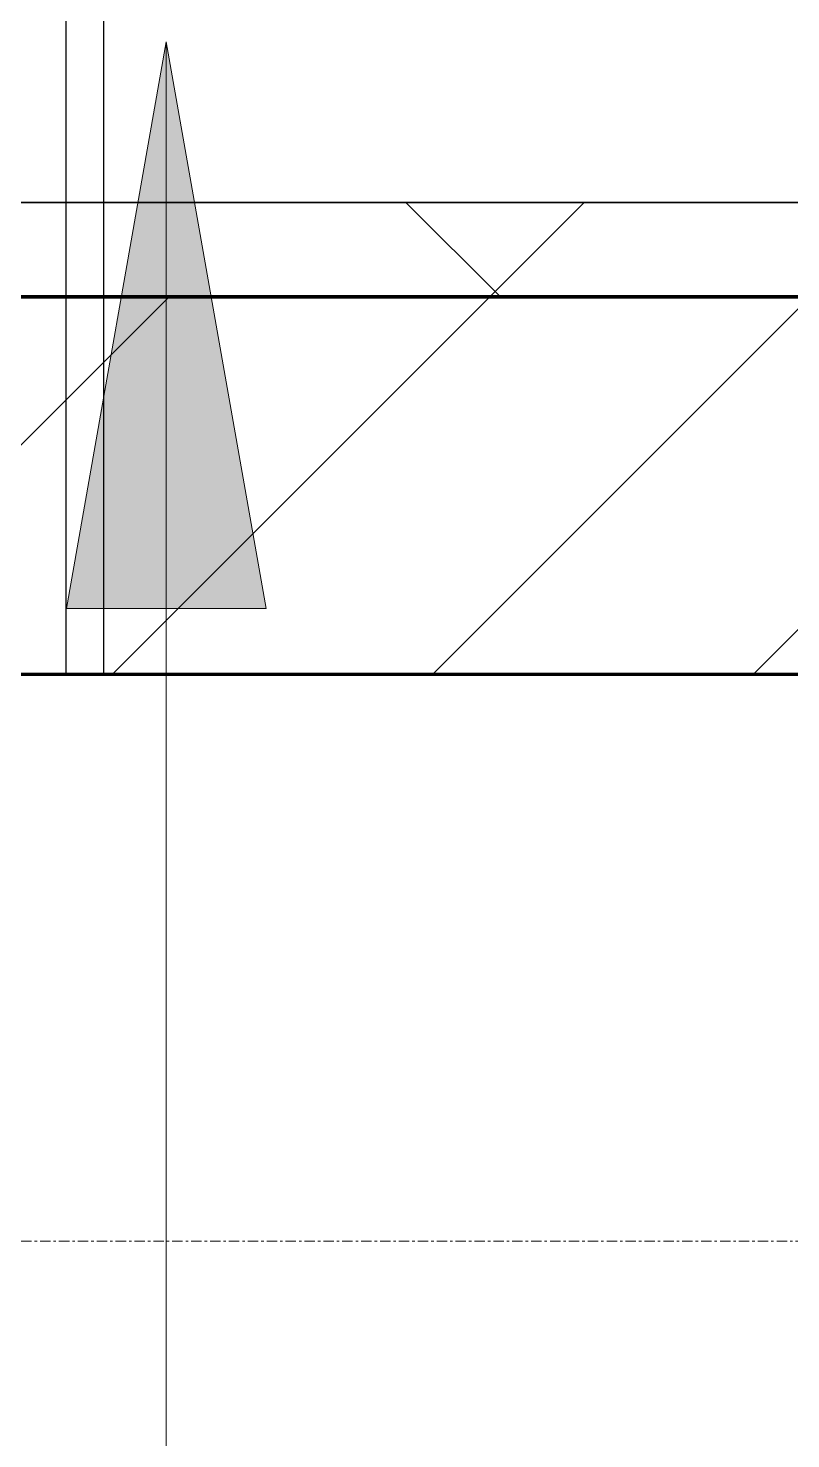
# Model space of a CAD drawing. Header units: millimetres. Extents: x -794334 to -714814, y -17806 to 22403.
# Drawn here: x -784711 to -784307, y -4426 to -3679 of the extents above; entities that cross this region are included whole.
import ezdxf
from ezdxf.xclip import XClip

# ---------------------------------------------------------------- set-up
doc = ezdxf.new("R2010")
doc.units = ezdxf.units.MM
doc.header["$XCLIPFRAME"] = 0
doc.linetypes.add('DPA_Grid _ Level 100', pattern=[10, 5.5, -1.6, 1.3, -1.6])
for name, color, linetype, lineweight in [('A-GLAZ-CURT', 2, 'Continuous', 9), ('A-WALL', 5, 'Continuous', 35), ('A-WALL-FNSH', 2, 'Continuous', 35), ('A-WALL-PATT', 1, 'Continuous', 35), ('G-ANNO-TEXT', 3, 'Continuous', 9), ('I-WALL-E', 2, 'Continuous', 35), ('S-GRID', 251, 'Continuous', 9), ('WALL-E', 2, 'Continuous', 35)]:
    doc.layers.add(name, color=color, linetype=linetype, lineweight=lineweight)
doc.layers.add('A11_ALU.SOLID SHEET', color=2, linetype='Continuous')

# ---------------------------------------------------------------- blocks, each defined once
blk = doc.blocks.new('*U804')
at = {"layer": 'S-GRID', "linetype": 'DPA_Grid _ Level 100'}
blk.add_line((57942.91, -7900), (-14128.88, -7900), dxfattribs=at)
blk = doc.blocks.new('PPLS-PP19_Custom Tile Pattern - Custom Tile Pattern-V47-4252-01 ENLARGED CONCOURSE LEVEL - REFLECTED CEILING PLAN - SHEET 3')
at = {"layer": 'A-GLAZ-CURT'}
for p, q in [((-300, 0), (300, 0)), ((300, 0), (-300, 0)), ((195.99, 0), (213.31, 0)), ((213.31, 0), (195.99, 0)), ((230.06, 0), (300, 0)), ((-300, -50), (300, -50)), ((300, -50), (-300, -50))]:
    blk.add_line(p, q, dxfattribs=at)
for points, knots in [([(94.4, 0), (94.4, 0), (94.64, 0), (99.11, 0), (108.97, 0), (120.79, 0), (139.94, 0), (163.31, 0), (185.23, 0), (193.62, 0), (194.69, 0), (194.79, 0)], [-2348.345796, -2348.345796, -2348.345796, -2348.345796, -2310.419338, -2233.599744, -2052.234781, -1843.028543, -1530.39897, -1095.004608, -529.74427, -295.064701, -265.121568, -265.121568, -265.121568, -265.121568]), ([(193.8, 0), (193.33, 0), (190.11, 0), (183.13, 0), (171, 0), (161.95, 0), (161.28, 0), (158.35, 0), (157.85, 0), (157.77, 0)], [-11665.349007, -11665.349007, -11665.349007, -11665.349007, -11565.880756, -11105.624034, -10839.086983, -10768.332124, -10666.779182, -10580.760289, -10550.278881, -10550.278881, -10550.278881, -10550.278881]), ([(300, 0), (286.53, 0), (254.22, 0), (207.11, 0), (177.41, 0), (159.34, 0), (158.33, 0), (158.3, 0)], [-285.253232, -285.253232, -285.253232, -285.253232, -244.693688, -187.987675, -143.776725, -129.632772, -123.352749, -123.352749, -123.352749, -123.352749]), ([(159.07, 0), (159.13, 0), (160.84, 0), (165.21, 0), (174.15, 0), (185.98, 0), (208.82, 0), (219.42, 0), (230.06, 0)], [-115.643202, -115.643202, -115.643202, -115.643202, -114.681583, -87.660824, -65.295536, -41.623857, -24.459831, 0, 0, 0, 0]), ([(162.75, 0), (165.4, 0), (170.91, 0), (172.61, 0), (172.61, 0)], [-111.264224, -111.264224, -111.264224, -111.264224, -56.742688, -19.085662, -19.085662, -19.085662, -19.085662]), ([(247.1, 0), (246.76, 0), (245.04, 0), (238.34, 0), (226.56, 0), (221.1, 0), (200.27, 0), (182.99, 0), (174.27, 0), (169.67, 0), (168.99, 0)], [-9649.085549, -9649.085549, -9649.085549, -9649.085549, -9581.591397, -9406.094246, -9221.510254, -9016.44624, -8717.832359, -8253.978395, -8152.463617, -8069.855175, -8069.855175, -8069.855175, -8069.855175]), ([(215.22, 0), (214.62, 0), (210.55, 0), (203.98, 0), (187.54, 0), (175.3, 0), (169.49, 0)], [-203.825446, -203.825446, -203.825446, -203.825446, -198.527383, -184.406837, -162.427601, -142.916156, -142.916156, -142.916156, -142.916156]), ([(171.51, 0), (176.48, 0), (193.23, 0), (201.73, 0), (208.81, 0), (213.9, 0), (241.96, 0), (266.73, 0), (281.71, 0), (291.71, 0), (296.52, 0), (297.86, 0), (298.09, 0)], [-7971.819559, -7971.819559, -7971.819559, -7971.819559, -7784.112253, -7606.717214, -7289.299508, -7042.621073, -6582.165592, -6068.460911, -5766.029927, -5566.724884, -5280.360606, -5199.253518, -5199.253518, -5199.253518, -5199.253518]), ([(172.07, 0), (177.66, 0), (187.87, 0), (201.08, 0), (207.47, 0), (213.96, 0), (215.11, 0)], [-255.364076, -255.364076, -255.364076, -255.364076, -237.955587, -223.92608, -215.862851, -208.75215, -208.75215, -208.75215, -208.75215]), ([(233.43, 0), (231.06, 0), (224.58, 0), (219.94, 0), (219.02, 0)], [-11321.211827, -11321.211827, -11321.211827, -11321.211827, -11162.864862, -10856.732305, -10856.732305, -10856.732305, -10856.732305]), ([(219.9, 0), (220.86, 0), (227.84, 0), (242.06, 0), (246.54, 0), (246.96, 0)], [-10670.940496, -10670.940496, -10670.940496, -10670.940496, -10511.382485, -9925.173265, -9834.877357, -9834.877357, -9834.877357, -9834.877357]), ([(300, 0), (288.22, 0), (265.14, 0), (242.38, 0), (233.65, 0)], [-12528.858583, -12528.858583, -12528.858583, -12528.858583, -11905.454923, -11326.157549, -11326.157549, -11326.157549, -11326.157549]), ([(284.76, 0), (284.76, 0), (285.09, 0), (287.47, 0), (293.59, 0), (297.76, 0), (300, 0)], [-4110.630118, -4110.630118, -4110.630118, -4110.630118, -4053.389046, -3959.664717, -3862.421465, -3746.95702, -3746.95702, -3746.95702, -3746.95702]), ([(297.38, 0), (295.84, 0), (291.62, 0), (285.38, 0), (284.87, 0)], [-4803.172655, -4803.172655, -4803.172655, -4803.172655, -4358.271401, -4143.037883, -4143.037883, -4143.037883, -4143.037883])]:
    blk.add_open_spline(points, degree=3, knots=knots, dxfattribs=at)
for points in [[(168.74, 0), (168.74, 0), (169.81, 0), (171.51, 0)], [(195.11, 0), (194.91, 0), (194.44, 0), (193.8, 0)]]:
    blk.add_open_spline(points, degree=3, dxfattribs=at)
blk = doc.blocks.new('PPLS-PP19_Custom Tile Pattern - Custom Tile Pattern-V48-4252-01 ENLARGED CONCOURSE LEVEL - REFLECTED CEILING PLAN - SHEET 3')
at = {"layer": 'A-GLAZ-CURT'}
for p, q in [((-300, 0), (300, 0)), ((300, 0), (-300, 0)), ((-293.07, 0), (-275.75, 0)), ((-275.75, 0), (-293.07, 0)), ((-222.32, 0), (-205, 0)), ((-205, 0), (-222.32, 0)), ((-300, -50), (300, -50)), ((300, -50), (-300, -50))]:
    blk.add_line(p, q, dxfattribs=at)
at = {"layer": 'A-GLAZ-CURT', "flags": 128}
for points in [[(-300, 0), (-291.56, 0), (-283.3, 0), (-275.2, 0), (-267.26, 0), (-259.45, 0), (-251.77, 0), (-244.2, 0), (-236.74, 0), (-229.36, 0), (-222.06, 0), (-214.83, 0), (-207.71, 0), (-200.76, 0), (-194.02, 0), (-187.54, 0), (-181.38, 0), (-175.58, 0), (-170.25, 0), (-165.64, 0), (-162.62, 0)], [(-230.58, 0), (-236.97, 0), (-244.39, 0), (-251.96, 0), (-259.67, 0), (-267.51, 0), (-275.48, 0), (-283.55, 0), (-291.73, 0), (-300, 0)], [(-125.17, 0), (-128.55, 0), (-134.16, 0), (-140.03, 0), (-145.5, 0), (-150.63, 0), (-155.53, 0), (-160.27, 0), (-164.95, 0), (-169.65, 0), (-174.47, 0), (-179.49, 0), (-184.81, 0), (-190.44, 0), (-196.37, 0), (-202.58, 0), (-209.04, 0), (-215.73, 0), (-222.63, 0), (-229.72, 0)], [(-162.01, 0), (-159.53, 0), (-157.46, 0), (-154.52, 0), (-149.42, 0), (-141.84, 0), (-132.81, 0), (-126.08, 0)]]:
    blk.add_lwpolyline(points, dxfattribs=at)
at = {"layer": 'A-GLAZ-CURT'}
for points, knots in [([(-300, 0), (-284.65, 0), (-260.25, 0), (-238.55, 0), (-230.58, 0)], [-5323.127839, -5323.127839, -5323.127839, -5323.127839, -4502.809032, -3992.406641, -3992.406641, -3992.406641, -3992.406641]), ([(-230.58, 0), (-246.93, 0), (-269.3, 0), (-294.48, 0), (-300, 0)], [-14774.451773, -14774.451773, -14774.451773, -14774.451773, -13729.592194, -13439.944408, -13439.944408, -13439.944408, -13439.944408]), ([(-137.88, 0), (-140.56, 0), (-147.66, 0), (-147.69, 0), (-158.72, 0), (-174.02, 0), (-185.59, 0), (-209.77, 0), (-232.01, 0), (-255.22, 0), (-262.59, 0), (-264.9, 0), (-265.4, 0)], [-3187.727384, -3187.727384, -3187.727384, -3187.727384, -2919.378265, -2477.344047, -2237.412286, -2029.680487, -1755.085331, -1400.429864, -858.079193, -543.655514, -208.940337, 0, 0, 0, 0]), ([(-258.6, 0), (-257.91, 0), (-254.26, 0), (-244.34, 0), (-235.6, 0), (-231.44, 0)], [-5722.54675, -5722.54675, -5722.54675, -5722.54675, -5657.471696, -5413.335975, -5184.857794, -5184.857794, -5184.857794, -5184.857794]), ([(-233.49, 0), (-233.44, 0), (-232.72, 0), (-231.94, 0), (-230.59, 0)], [-455.274641, -455.274641, -455.274641, -455.274641, -440.605512, -227.805236, -227.805236, -227.805236, -227.805236]), ([(-162.71, 0), (-167.95, 0), (-179.19, 0), (-199.46, 0), (-216.65, 0), (-228.49, 0), (-230.56, 0), (-230.84, 0)], [-2045.890583, -2045.890583, -2045.890583, -2045.890583, -1763.376603, -1422.553702, -978.033455, -846.069444, -822.838252, -822.838252, -822.838252, -822.838252]), ([(-230.58, 0), (-210.41, 0), (-168.97, 0), (-129.95, 0), (-110.8, 0), (-99.5, 0), (-91.46, 0)], [-3992.345879, -3992.345879, -3992.345879, -3992.345879, -2700.551212, -1002.059161, -460.363443, 0, 0, 0, 0]), ([(-230.58, 0), (-227.83, 0), (-221.78, 0), (-213.1, 0), (-200.2, 0), (-185.8, 0), (-173.72, 0), (-164.38, 0), (-163.35, 0)], [-5169.201457, -5169.201457, -5169.201457, -5169.201457, -5017.494783, -4832.723979, -4666.091899, -4349.945572, -4000.813434, -3955.854465, -3955.854465, -3955.854465, -3955.854465]), ([(-230.58, 0), (-229.89, 0), (-228.11, 0), (-225.3, 0), (-223.63, 0)], [-227.637321, -227.637321, -227.637321, -227.637321, -119.536984, 0, 0, 0, 0]), ([(-163.62, 0), (-179.19, 0), (-200.7, 0), (-224.33, 0), (-229.57, 0)], [-16345.600353, -16345.600353, -16345.600353, -16345.600353, -15131.813646, -14795.917182, -14795.917182, -14795.917182, -14795.917182]), ([(-223.63, 0), (-219.39, 0), (-206.17, 0), (-188.58, 0), (-172.91, 0), (-165.54, 0), (-163.36, 0)], [-5463.295695, -5463.295695, -5463.295695, -5463.295695, -5161.076232, -4739.070012, -4465.409639, -4350.402127, -4350.402127, -4350.402127, -4350.402127]), ([(-162.71, 0), (-159.12, 0), (-149.76, 0), (-136.84, 0), (-127.33, 0), (-124.19, 0), (-123.43, 0), (-123.28, 0)], [-4338.836134, -4338.836134, -4338.836134, -4338.836134, -4149.119819, -3839.893365, -3647.167523, -3488.92562, -3439.852845, -3439.852845, -3439.852845, -3439.852845]), ([(-94.83, 0), (-106.32, 0), (-127.75, 0), (-152.91, 0), (-162.7, 0)], [-18447.200965, -18447.200965, -18447.200965, -18447.200965, -17136.203329, -16369.575217, -16369.575217, -16369.575217, -16369.575217]), ([(-133.82, 0), (-135.51, 0), (-137.8, 0), (-149.31, 0), (-156.48, 0), (-161.34, 0), (-162.55, 0)], [-2731.647847, -2731.647847, -2731.647847, -2731.647847, -2418.507304, -2308.929706, -2113.765672, -2048.735886, -2048.735886, -2048.735886, -2048.735886]), ([(-152.35, 0), (-151.03, 0), (-147.71, 0), (-143.57, 0), (-138.62, 0)], [-3494.978217, -3494.978217, -3494.978217, -3494.978217, -3371.022232, -3227.460399, -3227.460399, -3227.460399, -3227.460399]), ([(-118.78, 0), (-121.86, 0), (-126.28, 0), (-136.96, 0), (-147.46, 0), (-150.03, 0), (-150.57, 0)], [-5938.474035, -5938.474035, -5938.474035, -5938.474035, -5700.061948, -5508.838257, -5298.784692, -5196.16478, -5196.16478, -5196.16478, -5196.16478]), ([(-150.34, 0), (-150.07, 0), (-147.75, 0), (-142.6, 0), (-127.26, 0), (-107.3, 0), (-90.42, 0), (-75.26, 0), (-68.41, 0), (-65.12, 0), (-63.63, 0)], [-4948.728362, -4948.728362, -4948.728362, -4948.728362, -4883.323924, -4440.880425, -4054.690705, -3793.097032, -3402.597032, -3144.956779, -3050.982048, -2969.237017, -2969.237017, -2969.237017, -2969.237017]), ([(-26.88, 0), (-28.01, 0), (-36.28, 0), (-53.55, 0), (-78.2, 0), (-110.94, 0), (-130.52, 0), (-147.74, 0), (-149.07, 0)], [-8711.145794, -8711.145794, -8711.145794, -8711.145794, -8532.293389, -8073.216054, -7508.296369, -7004.680444, -6449.282163, -6277.220794, -6277.220794, -6277.220794, -6277.220794]), ([(-148.23, 0), (-146.94, 0), (-140.15, 0), (-137.28, 0), (-133.93, 0), (-128.78, 0), (-126.5, 0)], [-6162.058746, -6162.058746, -6162.058746, -6162.058746, -6017.569127, -5560.701257, -5364.112219, -5231.017328, -5231.017328, -5231.017328, -5231.017328]), ([(-86.16, 0), (-91.37, 0), (-104.13, 0), (-122.65, 0), (-139.03, 0), (-146.11, 0), (-146.95, 0)], [-1681.3698, -1681.3698, -1681.3698, -1681.3698, -1374.161226, -945.742622, -741.901385, -489.130243, -489.130243, -489.130243, -489.130243]), ([(-146.69, 0), (-146.59, 0), (-145.49, 0), (-135.69, 0), (-128.29, 0), (-125.15, 0)], [-420.34245, -420.34245, -420.34245, -420.34245, -406.956646, -290.263673, 0, 0, 0, 0]), ([(-127.41, 0), (-131.63, 0), (-133.16, 0), (-134.09, 0), (-134.15, 0)], [-8540.990293, -8540.990293, -8540.990293, -8540.990293, -8266.114998, -8246.473386, -8246.473386, -8246.473386, -8246.473386]), ([(-134.15, 0), (-133.32, 0), (-130.31, 0), (-117.33, 0), (-92.04, 0), (-74.02, 0), (-62.74, 0), (-60.36, 0), (-59.97, 0)], [-7657.439573, -7657.439573, -7657.439573, -7657.439573, -7293.749979, -6839.55839, -6236.997189, -5713.340575, -5140.470607, -5006.787413, -5006.787413, -5006.787413, -5006.787413]), ([(-120.13, 0), (-120.14, 0), (-120.24, 0), (-121.3, 0), (-129.25, 0), (-133.82, 0)], [-2933.992132, -2933.992132, -2933.992132, -2933.992132, -2920.575025, -2840.280255, -2731.647847, -2731.647847, -2731.647847, -2731.647847]), ([(-113.43, 0), (-113.44, 0), (-113.96, 0), (-119.73, 0), (-125.43, 0), (-127.03, 0), (-127.41, 0)], [-328.499627, -328.499627, -328.499627, -328.499627, -282.672656, -98.539552, -24.539552, 0, 0, 0, 0]), ([(-126.5, 0), (-122.44, 0), (-108.71, 0), (-86.68, 0), (-63.44, 0), (-54.4, 0), (-48.53, 0), (-36.3, 0), (-29.79, 0), (-26.94, 0)], [-5231.017328, -5231.017328, -5231.017328, -5231.017328, -4994.692869, -4542.524482, -4008.285538, -3689.699207, -3546.54457, -3315.260113, -3120.46695, -3120.46695, -3120.46695, -3120.46695]), ([(-125.15, 0), (-124.93, 0), (-121.96, 0), (-113.01, 0), (-102.67, 0), (-97.63, 0), (-95.78, 0)], [-3362.7396, -3362.7396, -3362.7396, -3362.7396, -3342.215224, -3074.362186, -2902.289527, -2802.283, -2802.283, -2802.283, -2802.283]), ([(-122.08, 0), (-122.01, 0), (-121.69, 0), (-121.2, 0), (-120.88, 0)], [-3136.336417, -3136.336417, -3136.336417, -3136.336417, -3110.304437, -3035.164275, -3035.164275, -3035.164275, -3035.164275]), ([(-36.33, 0), (-36.43, 0), (-37.27, 0), (-45.02, 0), (-46.13, 0), (-60.59, 0), (-81.23, 0), (-99.51, 0), (-114.02, 0), (-117.28, 0), (-118.78, 0)], [-1855.773136, -1855.773136, -1855.773136, -1855.773136, -1810.870157, -1672.078046, -1405.135169, -1060.00838, -740.068933, -229.489605, -116.330425, 0, 0, 0, 0]), ([(-117.74, 0), (-117.19, 0), (-114.78, 0), (-113.43, 0), (-113.43, 0)], [-821.249067, -821.249067, -821.249067, -821.249067, -394.672656, -330.879064, -330.879064, -330.879064, -330.879064]), ([(-36.62, 0), (-36.62, 0), (-40.35, 0), (-44.32, 0), (-58.97, 0), (-85.2, 0), (-107.61, 0), (-116.56, 0), (-117.56, 0)], [-4069.478503, -4069.478503, -4069.478503, -4069.478503, -3858.647035, -3538.256648, -2842.901703, -2193.204658, -1433.981041, -985.49888, -985.49888, -985.49888, -985.49888]), ([(-115.82, 0), (-114.96, 0), (-110.41, 0), (-96.78, 0), (-71.33, 0), (-48.38, 0), (-30.8, 0), (-27.54, 0)], [-5724.064692, -5724.064692, -5724.064692, -5724.064692, -5430.283136, -5103.229623, -4799.173296, -4065.652676, -3897.235535, -3897.235535, -3897.235535, -3897.235535]), ([(9.32, 0), (9.08, 0), (7.65, 0), (2.57, 0), (-12.23, 0), (-25.64, 0), (-40, 0), (-56.24, 0), (-75.59, 0), (-94, 0), (-112.01, 0), (-114.94, 0), (-115.63, 0)], [-2922.926651, -2922.926651, -2922.926651, -2922.926651, -2882.788014, -2720.818881, -2518.50168, -2125.455881, -1792.521578, -1466.981642, -1208.454564, -789.402658, -501.969187, -243.577221, -243.577221, -243.577221, -243.577221]), ([(-94.83, 0), (-91.5, 0), (-82.88, 0), (-71.67, 0), (-65.93, 0), (-65.07, 0)], [-2785.34186, -2785.34186, -2785.34186, -2785.34186, -2605.247022, -2322.099534, -2241.8264, -2241.8264, -2241.8264, -2241.8264]), ([(-72.93, 0), (-75.51, 0), (-82.19, 0), (-90.07, 0), (-94.06, 0)], [-19442.345229, -19442.345229, -19442.345229, -19442.345229, -18935.241197, -18476.414712, -18476.414712, -18476.414712, -18476.414712]), ([(-91.46, 0), (-90.09, 0), (-84.7, 0), (-77.43, 0), (-72.73, 0), (-72.64, 0), (-72.64, 0)], [-19832.387487, -19832.387487, -19832.387487, -19832.387487, -19753.885894, -19541.04734, -19478.625389, -19471.062469, -19471.062469, -19471.062469, -19471.062469]), ([(-63.96, 0), (-64.13, 0), (-72.5, 0), (-80.63, 0), (-86.16, 0)], [-2171.769325, -2171.769325, -2171.769325, -2171.769325, -2007.031671, -1681.3698, -1681.3698, -1681.3698, -1681.3698]), ([(-29.03, 0), (-33.97, 0), (-43.74, 0), (-56.37, 0), (-71.66, 0), (-77.83, 0), (-82.66, 0), (-83.28, 0), (-83.28, 0)], [-2680.714891, -2680.714891, -2680.714891, -2680.714891, -2413.671296, -2161.752162, -2006.592567, -1646.621388, -1424.436217, -1393.971743, -1393.971743, -1393.971743, -1393.971743]), ([(-83.28, 0), (-83.28, 0), (-82.91, 0), (-76.14, 0), (-62.97, 0), (-48.14, 0), (-36.49, 0), (-33.57, 0), (-29.94, 0), (-28.57, 0)], [-1393.4169, -1393.4169, -1393.4169, -1393.4169, -1353.722004, -1274.333717, -1073.56893, -651.549973, -296.515819, -83.513472, 0, 0, 0, 0]), ([(-66.39, 0), (-66.39, 0), (-63.63, 0), (-53.63, 0), (-34.42, 0), (-29.82, 0), (-29.19, 0)], [-2493.31794, -2493.31794, -2493.31794, -2493.31794, -2315.303971, -1809.437387, -963.711516, -666.19313, -666.19313, -666.19313, -666.19313]), ([(31.18, 0), (25.97, 0), (11.99, 0), (-16.92, 0), (-47.42, 0), (-65.77, 0), (-66.37, 0), (-66.38, 0)], [-4496.803627, -4496.803627, -4496.803627, -4496.803627, -4222.080604, -3745.412743, -2981.410125, -2542.574734, -2498.224237, -2498.224237, -2498.224237, -2498.224237]), ([(-63.63, 0), (-61.49, 0), (-57.39, 0), (-54.49, 0), (-45.2, 0), (-40.79, 0), (-40.46, 0), (-40.44, 0)], [-2969.237017, -2969.237017, -2969.237017, -2969.237017, -2851.217951, -2734.127174, -2474.780881, -2410.990208, -2350.645972, -2350.645972, -2350.645972, -2350.645972]), ([(-58.83, 0), (-58.37, 0), (-57.29, 0), (-54.23, 0), (-46.33, 0), (-42.62, 0), (-41.76, 0)], [-4859.52896, -4859.52896, -4859.52896, -4859.52896, -4680.891996, -4469.85053, -4321.566175, -4270.495146, -4270.495146, -4270.495146, -4270.495146]), ([(-51.83, 0), (-51.83, 0), (-51.78, 0), (-47.4, 0), (-46.01, 0), (-40.22, 0), (-36.78, 0)], [-632.814994, -632.814994, -632.814994, -632.814994, -627.965721, -508.377888, -260.442412, 0, 0, 0, 0]), ([(-27.73, 0), (-29.7, 0), (-35.23, 0), (-44.85, 0), (-51.43, 0), (-51.79, 0)], [-1160.839585, -1160.839585, -1160.839585, -1160.839585, -1039.307308, -819.71621, -644.910881, -644.910881, -644.910881, -644.910881]), ([(-41.76, 0), (-39.9, 0), (-37.72, 0), (-36.92, 0), (-36.77, 0)], [-4270.495146, -4270.495146, -4270.495146, -4270.495146, -4161.040818, -4106.245333, -4106.245333, -4106.245333, -4106.245333]), ([(-36.78, 0), (-32.43, 0), (-19.22, 0), (8.83, 0), (43.36, 0), (70.92, 0), (82.12, 0), (83.66, 0)], [-6191.144455, -6191.144455, -6191.144455, -6191.144455, -5862.463379, -5340.621928, -4573.028122, -4094.177415, -3869.465285, -3869.465285, -3869.465285, -3869.465285]), ([(-36.29, 0), (-36.29, 0), (-34.66, 0), (-29.13, 0), (-27.2, 0), (-26.77, 0)], [-9150.272121, -9150.272121, -9150.272121, -9150.272121, -9057.163041, -8919.836787, -8848.475467, -8848.475467, -8848.475467, -8848.475467]), ([(30.82, 0), (29.27, 0), (20.14, 0), (3.54, 0), (-16.58, 0), (-34.76, 0), (-36.04, 0)], [-10462.034656, -10462.034656, -10462.034656, -10462.034656, -10363.088938, -9884.23066, -9424.652049, -9182.880979, -9182.880979, -9182.880979, -9182.880979]), ([(-33.34, 0), (-33.34, 0), (-32.93, 0), (-31.16, 0), (-30.52, 0)], [-2415.024266, -2415.024266, -2415.024266, -2415.024266, -2357.633367, -2323.618664, -2323.618664, -2323.618664, -2323.618664]), ([(-27.67, 0), (-29.13, 0), (-31.19, 0), (-31.82, 0), (-32, 0)], [-2807.705886, -2807.705886, -2807.705886, -2807.705886, -2698.150104, -2614.070998, -2614.070998, -2614.070998, -2614.070998]), ([(-30.76, 0), (-30.73, 0), (-30.4, 0), (-29, 0), (-27.14, 0)], [-54176.191683, -54176.191683, -54176.191683, -54176.191683, -54157.274271, -53984.819737, -53984.819737, -53984.819737, -53984.819737]), ([(-30.52, 0), (-27.11, 0), (-17.83, 0), (5.99, 0), (22.06, 0), (37.44, 0), (45.92, 0), (57.76, 0), (64.47, 0), (72.74, 0), (75.22, 0), (76.03, 0), (76.21, 0)], [-2323.618664, -2323.618664, -2323.618664, -2323.618664, -2142.497158, -1716.209403, -1206.526904, -1089.329421, -901.315459, -753.071572, -495.328968, -421.953223, -334.951786, -290.452333, -290.452333, -290.452333, -290.452333]), ([(-13, 0), (-14.35, 0), (-17.68, 0), (-25.97, 0), (-29.52, 0), (-30.21, 0)], [-55207.591944, -55207.591944, -55207.591944, -55207.591944, -54789.006179, -54461.685999, -54290.791712, -54290.791712, -54290.791712, -54290.791712]), ([(8.33, 0), (8.19, 0), (7.18, 0), (0.32, 0), (-13.89, 0), (-24.92, 0), (-29.03, 0)], [-3574.286521, -3574.286521, -3574.286521, -3574.286521, -3526.962355, -3285.499107, -2903.012179, -2680.714891, -2680.714891, -2680.714891, -2680.714891]), ([(-28.98, 0), (-28.66, 0), (-27.39, 0), (-24.45, 0), (-22.56, 0)], [-166.548282, -166.548282, -166.548282, -166.548282, -102.06493, 0, 0, 0, 0]), ([(-28.57, 0), (-26.93, 0), (-20.29, 0), (-11.45, 0), (2.08, 0), (13.15, 0), (21.24, 0), (24.62, 0), (24.72, 0), (24.72, 0)], [-5361.429781, -5361.429781, -5361.429781, -5361.429781, -5261.36855, -5050.479954, -4785.90057, -4596.498881, -4445.288762, -4384.376941, -4376.041937, -4376.041937, -4376.041937, -4376.041937])]:
    blk.add_open_spline(points, degree=3, knots=knots, dxfattribs=at)
for points in [[(-231.73, 0), (-232.92, 0), (-233.62, 0), (-234, 0)], [(-162.68, 0), (-160.31, 0), (-158.19, 0), (-157.22, 0)], [(-39.84, 0), (-39.08, 0), (-38.11, 0), (-37.36, 0)]]:
    blk.add_open_spline(points, degree=3, dxfattribs=at)
blk = doc.blocks.new('*U1029')
at = {"layer": 'A-GLAZ-CURT'}
for name, p in [('PPLS-PP19_Custom Tile Pattern - Custom Tile Pattern-V47-4252-01 ENLARGED CONCOURSE LEVEL - REFLECTED CEILING PLAN - SHEET 3', (-5997.63, -7350)), ('PPLS-PP19_Custom Tile Pattern - Custom Tile Pattern-V48-4252-01 ENLARGED CONCOURSE LEVEL - REFLECTED CEILING PLAN - SHEET 3', (-5397.63, -7350))]:
    blk.add_blockref(name, p, dxfattribs=at)
blk = doc.blocks.new('*U1241')
blk.add_lwpolyline([(0, -10), (10115, -10), (10115, 10), (0, 10)], close=True)
blk = doc.blocks.new('*U1630')
blk.add_lwpolyline([(22690, -750), (19166.45, -750), (19116.45, -700), (18966.44, -550), (-101025.39, -550), (-101025.39, -6704.96), (-96300, -6704.96), (-96300, -7350), (-94497.63, -7350), (17250, -7350), (17250, -6849.96), (18300, -6849.96), (22690, -6849.96)], close=True)
at = {"rotation": 270}
blk.add_blockref('*U1241', (-40000, 2515), dxfattribs=at)

msp = doc.modelspace()

# ---------------------------------------------------------------- block references
at = {"layer": 'A11_ALU.SOLID SHEET'}
ref = msp.add_blockref('*U1630', (-744681.24, 3579.02), dxfattribs=at)
XClip(ref).set_block_clipping_path([(-45802.4668593339, -9620.0029952967), (23702.8690583039, 10334.9999958097)])

# ---------------------------------------------------------------- next in the draw order: hatches: boundary and pattern name
at = {"layer": 'A-WALL-PATT', "lineweight": 9}
h = msp.add_hatch(dxfattribs=at)
h.set_pattern_fill('FP_5', color=256, style=0, pattern_type=2)
h.set_pattern_definition([(45, (0, 0), (-212.13203, 212.13203), []), (135, (0, 0), (-212.13203, -212.13203), [])])
h.paths.add_polyline_path([(-727630.24, -3820.98), (-727382.37, -3820.98), (-727382.37, -3770.98), (-790483.7, -3770.98), (-790483.7, -3820.98), (-727766, -3820.98)])
h = msp.add_hatch(dxfattribs=at)
h.set_pattern_fill('FP_2', color=256, style=0, pattern_type=2)
h.set_pattern_definition([(45, (0, 0), (-84.852814, 84.852814), [])])
h.paths.add_polyline_path([(-727382.37, -4020.98), (-727382.37, -3820.98), (-790483.7, -3820.98), (-790483.7, -4020.98), (-727494.49, -4020.98)])
at = {"layer": 'G-ANNO-TEXT'}
msp.add_hatch(color=7, dxfattribs=at).paths.add_polyline_path([(-784638.15, -3686.07), (-784691.05, -3986.07), (-784585.25, -3986.07)])

# ---------------------------------------------------------------- next in the draw order: linework, layer by layer
at = {"layer": 'A-WALL', "color": 7, "lineweight": 70}
for p, q in [((-785180, -3820.98), (-783980, -3820.98)), ((-783980, -3820.98), (-785180, -3820.98)), ((-783980, -4020.98), (-785180, -4020.98))]:
    msp.add_line(p, q, dxfattribs=at)
at = {"layer": 'A-WALL-FNSH', "color": 250}
msp.add_line((-785180, -3770.98), (-783980, -3770.98), dxfattribs=at)
at = {"layer": 'G-ANNO-TEXT', "color": 10}
for p, q in [((-784638.15, -3686.07), (-784691.05, -3986.07)), ((-784585.25, -3986.07), (-784638.15, -3686.07)), ((-784638.15, -3686.07), (-784638.15, -13832.98)), ((-784691.05, -3986.07), (-784585.25, -3986.07))]:
    msp.add_line(p, q, dxfattribs=at)
at = {"layer": 'I-WALL-E'}
msp.add_line((-784572.37, -3770.98), (-784592.37, -3770.98), dxfattribs=at)
at = {"layer": 'WALL-E'}
for p, q in [((-727382.37, -4020.98), (-790483.7, -4020.98)), ((-790483.7, -4020.98), (-727382.37, -4020.98))]:
    msp.add_line(p, q, dxfattribs=at)

# ---------------------------------------------------------------- next in the draw order: block references
for name in ['*U804', '*U1029']:
    msp.add_blockref(name, (-778882.37, 3579.02))

doc.saveas('drawing.dxf')
